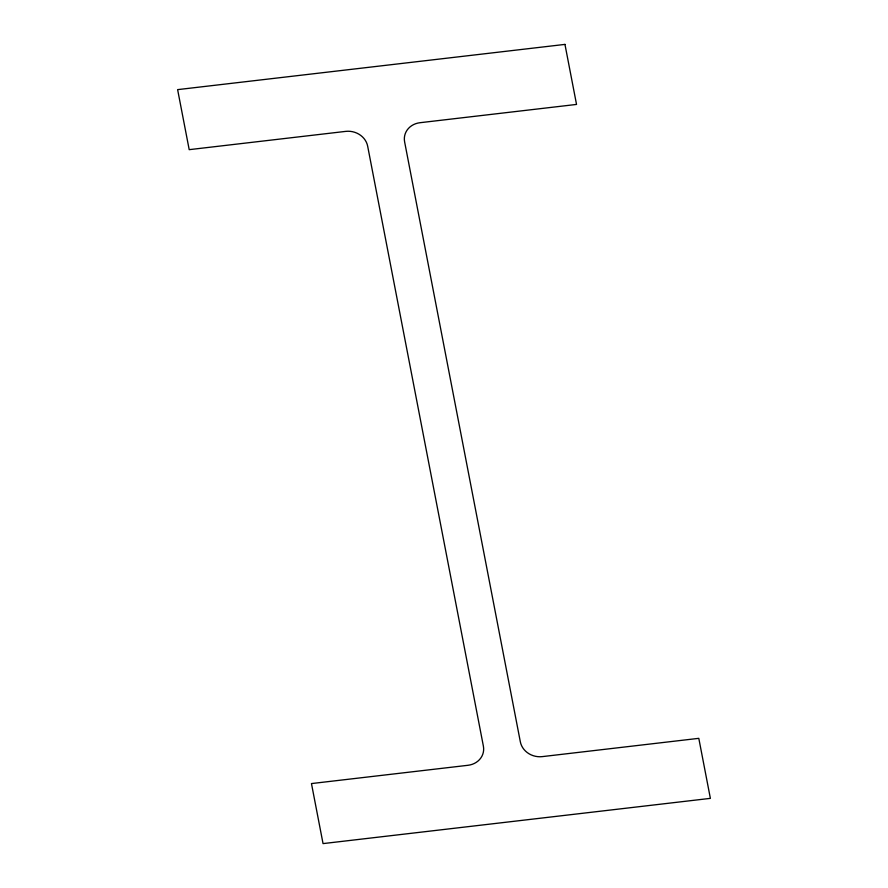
<?xml version="1.0" encoding="UTF-8"?>
<svg xmlns="http://www.w3.org/2000/svg" width="888" height="888" viewBox="0 0 888 888"><rect width="100%" height="100%" fill="white"/><g stroke="black" fill="none" stroke-linecap="round" stroke-linejoin="round"><path stroke-width="1.33" d="M564.957 44.4L177.622 89.633L189.2 149.661L345.732 131.38A19.025 17.016 12.1 0 1 367.665 146.176L483.383 746.142A19.025 17.016 12.1 0 1 467.998 765.29L311.466 783.571L323.043 843.6L710.378 798.368L698.801 738.339L542.268 756.62A19.025 17.016 12.1 0 1 520.335 741.824L404.617 141.858A19.025 17.016 12.1 0 1 420.002 122.711L576.534 104.429L564.957 44.4"/></g></svg>
